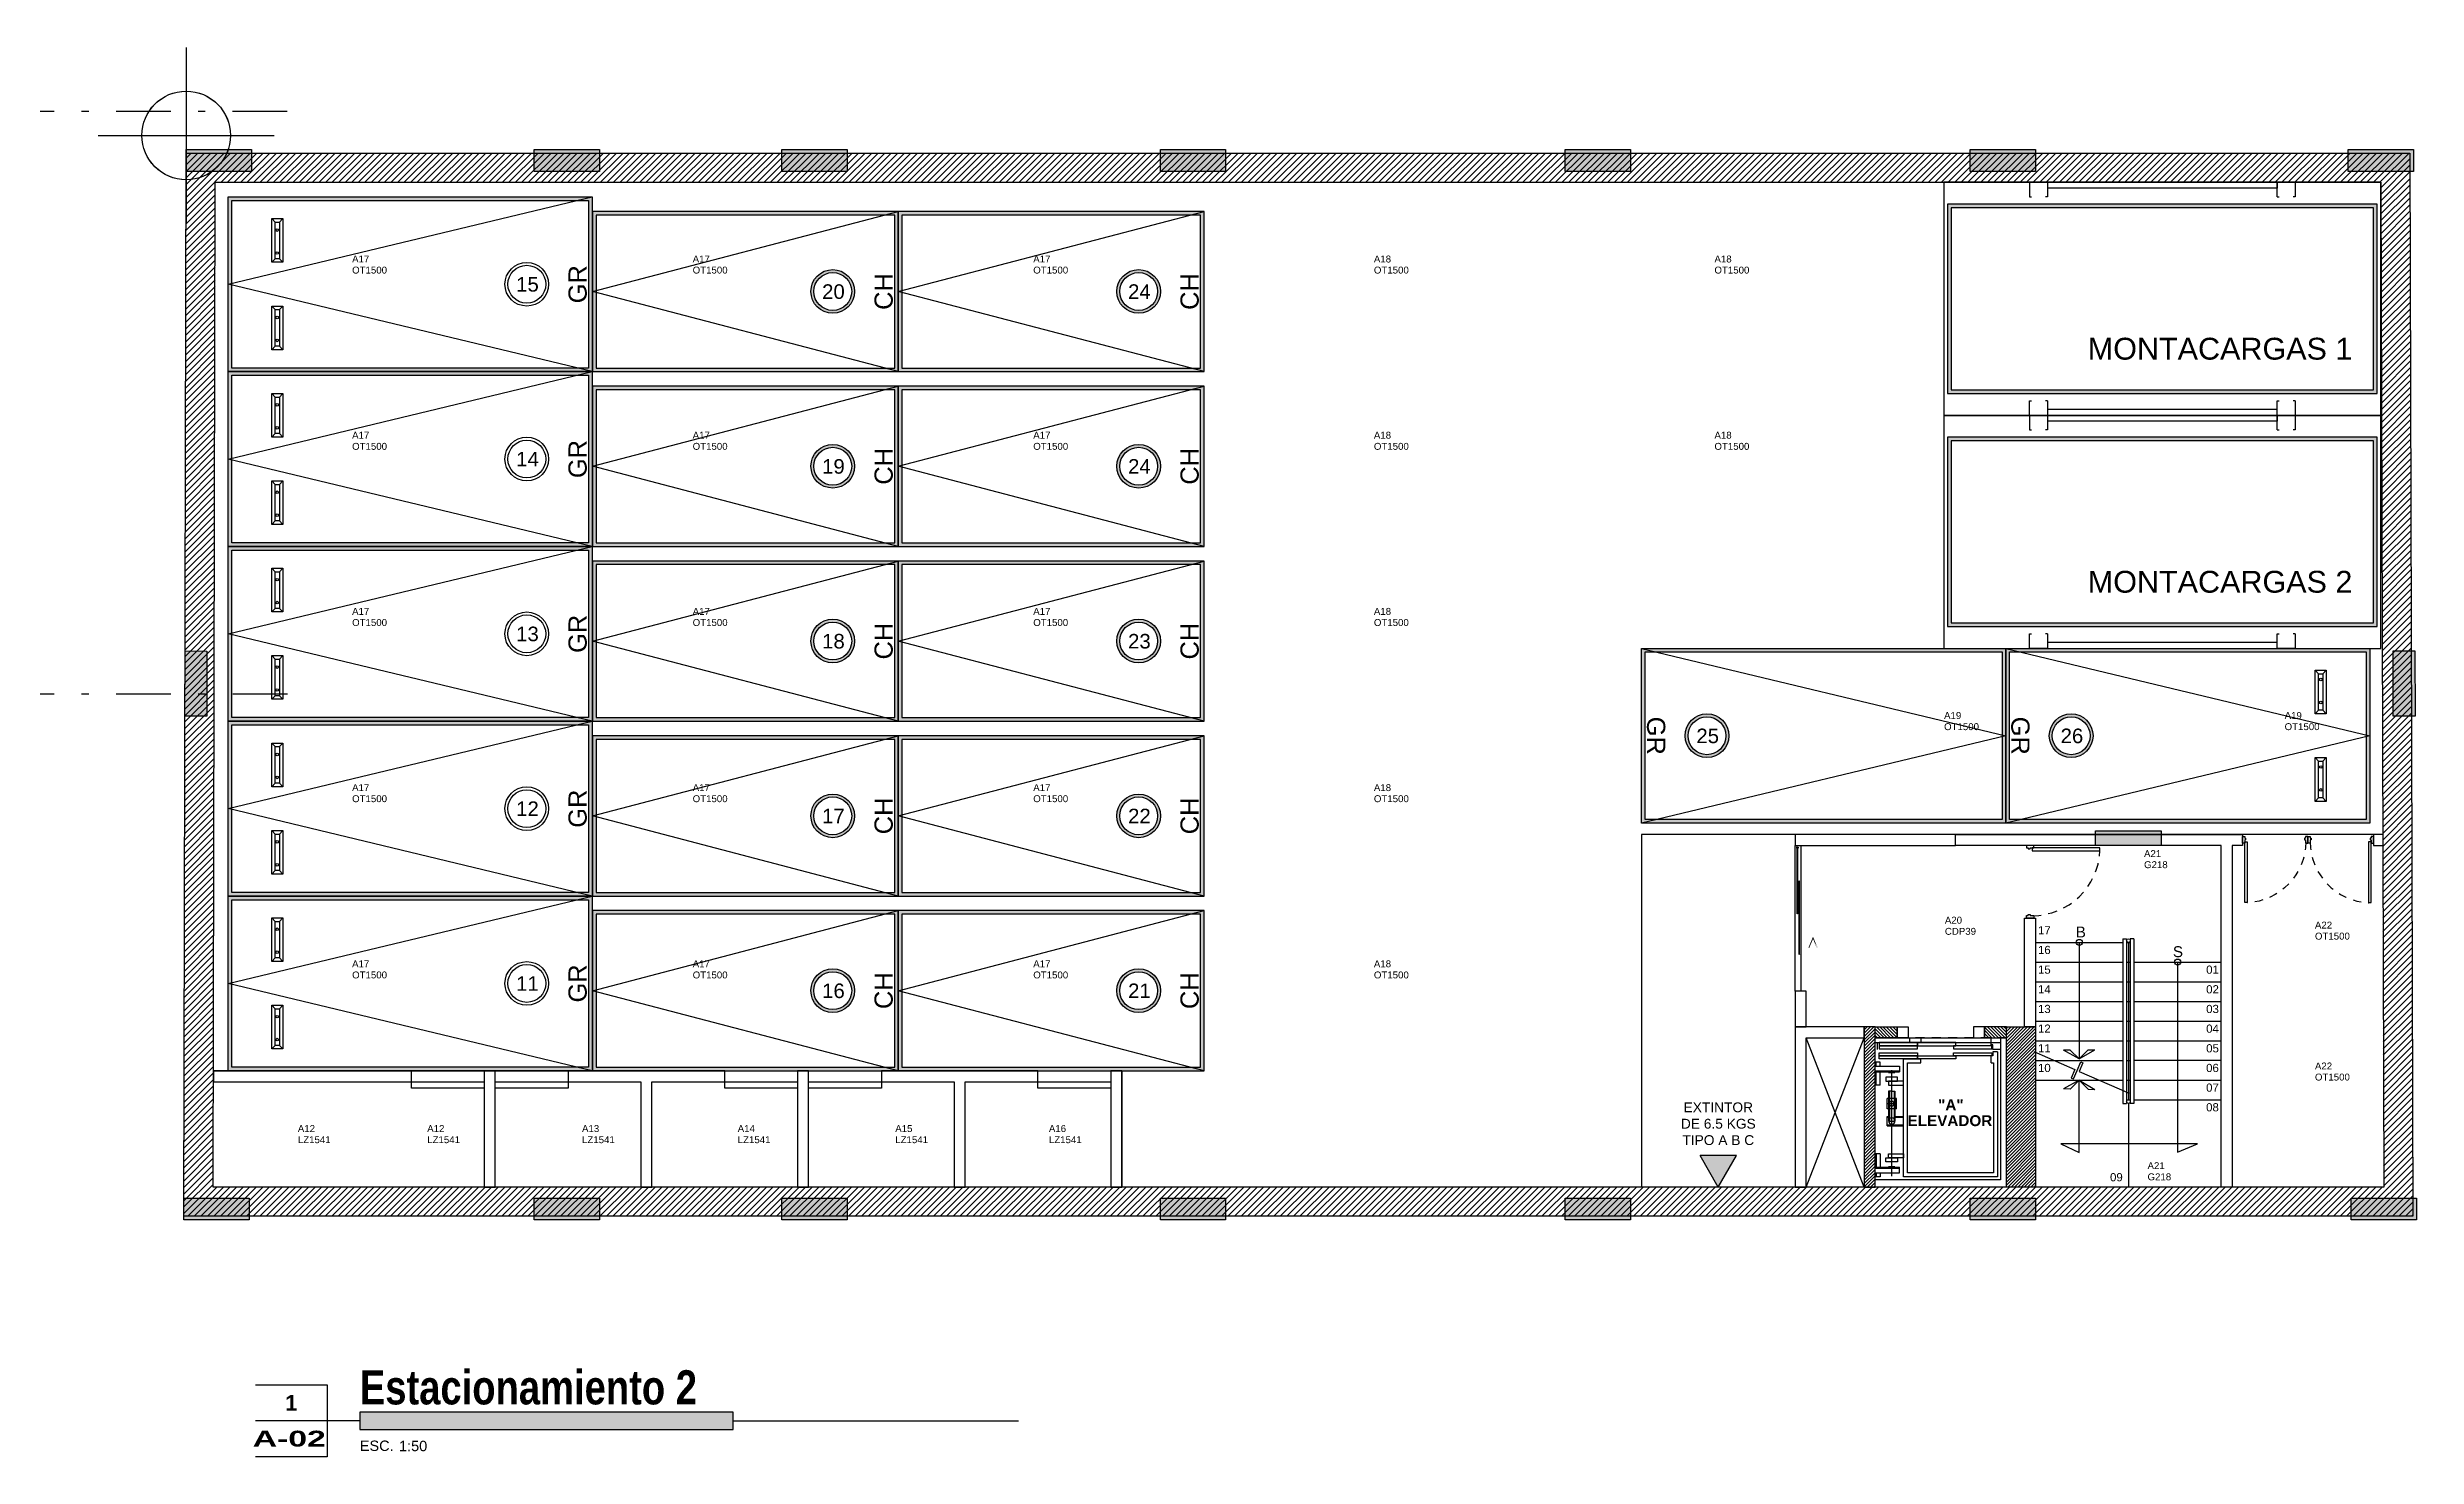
# Model space of a CAD drawing. Header units: millimetres. Extents: x -101 to 3415, y -52 to 1366.
# Drawn here: x 84.44 to 116.96, y 30.48 to 49.83 of the extents above; entities that cross this region are included whole.
import ezdxf
from ezdxf.enums import TextEntityAlignment as Align

# ---------------------------------------------------------------- set-up
doc = ezdxf.new("R2010")
doc.units = ezdxf.units.MM
for name, pattern in [('XR EJES SUPERIORES$0$DASHDOT2', [0.5, 0.25, -0.125, 0, -0.125]), ('XR SOTANO 2$0$XR PLANTA TIPO DE OFICINAS$0$HIDDEN', [0.375, 0.25, -0.125]), ('XR SOTANO 2$0$XR PLANTA TIPO DE OFICINAS$0$HIDDEN2', [0.1875, 0.125, -0.0625])]:
    doc.linetypes.add(name, pattern=pattern)
for name, color, linetype in [('00_ARQ', 8, 'Continuous'), ('Texto_Iluminación', 7, 'Continuous'), ('XR EJES SUPERIORES$0$A-EJES', 8, 'XR EJES SUPERIORES$0$DASHDOT2')]:
    doc.layers.add(name, color=color, linetype=linetype)
doc.styles.add('prot4', font='swisseb.ttf', dxfattribs={"width": 0.56})
doc.styles.add('TÍTULO', font='arial.ttf', dxfattribs={"height": 0.19})
doc.styles.add('XR SOTANO 2$0$ARIEL', font='arial.ttf')
doc.styles.add('XR SOTANO 2$0$DIM', font='arial.ttf')
doc.styles.add('XR SOTANO 2$0$Standard', font='arial.ttf')
doc.styles.add('XR SOTANO 2$0$XR PLANTA TIPO DE OFICINAS$0$estilo1', font='arialbd.ttf')
doc.styles.add('XR SOTANO 2$0$XR PLANTA TIPO DE OFICINAS$0$TEXTO-ALB-100', font='arial.ttf', dxfattribs={"height": 0.15})
pattern_1 = [(315, (270.687047, 51.371213), (-0.02245064, -0.02245064), [])]

# ---------------------------------------------------------------- blocks, each defined once
blk = doc.blocks.new('XR SOTANO 2$0$saddaa')
at = {"linetype": 'ByBlock'}
for p, q in [((8.267, 57.39), (8.267, 54.972)), ((7.058, 56.181), (9.475, 56.181))]:
    blk.add_line(p, q, dxfattribs=at)
blk.add_circle((8.267, 56.181), 0.608, dxfattribs=at)
blk = doc.blocks.new('XR SOTANO 2$0$ASD')
at = {"ltscale": 3}
for p, q in [((-561.175, 489.239), (-561.425, 488.806)), ((-561.175, 489.239), (-560.925, 488.806)), ((-561.425, 488.806), (-560.925, 488.806))]:
    blk.add_line(p, q, dxfattribs=at)
blk = doc.blocks.new('XR SOTANO 2$0$AADDEEE')
at = {"layer": '00_ARQ', "ltscale": 3}
blk.add_hatch(color=256, dxfattribs=at).paths.add_polyline_path([(-558.252, 486.197), (-558.502, 486.63), (-558.752, 486.197)])
at = {"layer": '00_ARQ', "color": 20}
blk.add_blockref('XR SOTANO 2$0$ASD', (2.673, -2.609), dxfattribs=at)
at = {"layer": '00_ARQ', "ltscale": 3, "insert": (-558.502, 485.76), "char_height": 0.135, "width": 1.18378, "attachment_point": 5, "rotation": 180, "style": 'XR SOTANO 2$0$DIM'}
blk.add_mtext('EXTINTOR DE 6.5 KGS\\PTIPO A B C', dxfattribs=at)
blk = doc.blocks.new('XR SOTANO 2$0$NC')
at = {"layer": '00_ARQ'}
h = blk.add_hatch(color=256, dxfattribs=at)
edge = h.paths.add_edge_path()
edge.add_arc((-335.59, 140.726), 0.3, 0, 360)
edge = h.paths.add_edge_path(flags=16)
edge.add_arc((-335.59, 140.726), 0.26, 0, 360)
for radius in [0.3, 0.26]:
    blk.add_circle((-335.59, 140.726), radius, dxfattribs=at)
blk = doc.blocks.new('XR SOTANO 2$0$Tope_Cajon')
for p, q in [((1271.064, 46.957), (1271.015, 47.003)), ((1271.064, 46.898), (1271.015, 46.853)), ((1271.565, 46.957), (1271.615, 47.003)), ((1271.565, 46.898), (1271.615, 46.853))]:
    blk.add_line(p, q)
for points in [[(1271.615, 46.853), (1271.015, 46.853), (1271.015, 47.003), (1271.615, 47.003)], [(1271.565, 46.898), (1271.064, 46.898), (1271.064, 46.957), (1271.565, 46.957)]]:
    blk.add_lwpolyline(points, close=True)
for centre in [(1271.143, 46.928), (1271.458, 46.928)]:
    blk.add_circle(centre, 0.0178)
blk = doc.blocks.new('XR SOTANO 2$0$Cajon_Grande')
at = {"layer": '00_ARQ', "ltscale": 2}
h = blk.add_hatch(color=256, dxfattribs=at)
h.paths.add_polyline_path([(-36.9, 47.459), (-34.5, 47.459), (-34.5, 42.459), (-36.9, 42.459)])
h.paths.add_polyline_path([(-36.85, 47.409), (-34.55, 47.409), (-34.55, 42.509), (-36.85, 42.509)], flags=16)
at = {"layer": '00_ARQ'}
for points in [[(-36.9, 47.459), (-34.5, 47.459), (-34.5, 42.459), (-36.9, 42.459)], [(-36.9, 47.459), (-34.5, 47.459), (-34.5, 42.459), (-36.9, 42.459)], [(-36.85, 47.409), (-34.55, 47.409), (-34.55, 42.509), (-36.85, 42.509)]]:
    blk.add_lwpolyline(points, close=True, dxfattribs=at)
blk.add_lwpolyline([(-36.9, 42.459), (-35.7, 47.459), (-34.5, 42.459)], dxfattribs=at)
for p in [(-1307.614, -0.144), (-1306.414, -0.144)]:
    blk.add_blockref('XR SOTANO 2$0$Tope_Cajon', p, dxfattribs=at)
at = {"layer": '00_ARQ', "rotation": 270}
blk.add_blockref('XR SOTANO 2$0$NC', (-176.426, -292.232), dxfattribs=at)
at = {"layer": '00_ARQ', "insert": (-35.7, 42.659), "char_height": 0.25, "width": 2.3, "attachment_point": 5, "style": 'XR SOTANO 2$0$ARIEL'}
blk.add_mtext('GR', dxfattribs=at)
blk = doc.blocks.new('XR SOTANO 2$0$Cajon_Grande_sin_tope')
at = {"layer": '00_ARQ', "ltscale": 2}
h = blk.add_hatch(color=256, dxfattribs=at)
h.paths.add_polyline_path([(1242.849, 43.772), (1242.849, 46.172), (1247.849, 46.172), (1247.849, 43.772)])
h.paths.add_polyline_path([(1242.899, 43.822), (1242.899, 46.122), (1247.799, 46.122), (1247.799, 43.822)], flags=16)
at = {"layer": '00_ARQ'}
for points in [[(1242.849, 43.772), (1242.849, 46.172), (1247.849, 46.172), (1247.849, 43.772)], [(1242.849, 43.772), (1242.849, 46.172), (1247.849, 46.172), (1247.849, 43.772)], [(1242.899, 43.822), (1242.899, 46.122), (1247.799, 46.122), (1247.799, 43.822)]]:
    blk.add_lwpolyline(points, close=True, dxfattribs=at)
blk.add_lwpolyline([(1247.849, 43.772), (1242.849, 44.972), (1247.849, 46.172)], dxfattribs=at)
blk.add_blockref('XR SOTANO 2$0$NC', (1582.54, -95.754), dxfattribs=at)
at = {"layer": '00_ARQ', "insert": (1247.649, 44.972), "char_height": 0.25, "width": 2.3, "attachment_point": 5, "rotation": 90, "style": 'XR SOTANO 2$0$ARIEL'}
blk.add_mtext('GR', dxfattribs=at)
blk = doc.blocks.new('XR SOTANO 2$0$Cajon_Chico_sin_tope')
at = {"layer": '00_ARQ', "ltscale": 2}
h = blk.add_hatch(color=256, dxfattribs=at)
h.paths.add_polyline_path([(1238.55, 49.612), (1238.55, 51.712), (1234.45, 51.712), (1234.45, 49.612)], flags=16)
h.paths.add_polyline_path([(1238.6, 49.562), (1238.6, 51.762), (1234.4, 51.762), (1234.4, 49.562)])
at = {"layer": '00_ARQ'}
for points in [[(1238.6, 49.562), (1238.6, 51.762), (1234.4, 51.762), (1234.4, 49.562)], [(1238.6, 49.562), (1238.6, 51.762), (1234.4, 51.762), (1234.4, 49.562)], [(1238.55, 49.612), (1238.55, 51.712), (1234.45, 51.712), (1234.45, 49.612)]]:
    blk.add_lwpolyline(points, close=True, dxfattribs=at)
blk.add_lwpolyline([(1238.6, 49.562), (1234.4, 50.662), (1238.6, 51.762)], dxfattribs=at)
at = {"layer": '00_ARQ', "rotation": 90}
blk.add_blockref('XR SOTANO 2$0$NC', (1378.426, 386.253), dxfattribs=at)
at = {"layer": '00_ARQ', "insert": (1238.4, 50.662), "char_height": 0.25, "width": 2.1, "attachment_point": 5, "rotation": 90, "style": 'XR SOTANO 2$0$ARIEL'}
blk.add_mtext('CH', dxfattribs=at)
blk = doc.blocks.new('XR SOTANO 2$0$A$C67844AE1')
at = {"layer": '00_ARQ'}
h = blk.add_hatch(color=256, dxfattribs=at)
h.paths.add_polyline_path([(0.1, 0.35), (5.9, 0.35), (5.9, 2.85), (0.1, 2.85)], flags=16)
h.paths.add_polyline_path([(0.05, 0.3), (5.95, 0.3), (5.95, 2.9), (0.05, 2.9)])
for p, q in [((1.175, 3.2), (1.425, 3.2)), ((1.175, 3.2), (1.175, 3)), ((1.175, 3), (1.205, 3)), ((1.425, 3), (1.395, 3)), ((1.425, 3.2), (1.425, 3)), ((1.425, 3.2), (4.575, 3.2)), ((4.575, 3.12), (1.425, 3.12)), ((4.575, 3), (4.575, 3.2)), ((4.575, 3.2), (4.825, 3.2)), ((4.575, 3.2), (4.575, 3.12)), ((4.575, 3), (4.605, 3)), ((4.825, 3), (4.795, 3)), ((4.825, 3.2), (4.825, 3)), ((1.175, 0), (1.175, 0.2)), ((1.175, 0.2), (1.205, 0.2)), ((1.425, 0), (1.175, 0)), ((1.425, 0.2), (1.395, 0.2)), ((1.425, 0.2), (1.425, 0)), ((4.575, 0.08), (1.425, 0.08)), ((1.425, 0), (4.575, 0)), ((4.575, 0), (4.575, 0.2)), ((4.575, 0.2), (4.605, 0.2)), ((4.575, 0), (4.575, 0.08)), ((4.825, 0), (4.575, 0)), ((4.825, 0.2), (4.795, 0.2)), ((4.825, 0.2), (4.825, 0))]:
    blk.add_line(p, q, dxfattribs=at)
for points in [[(0, 3.2), (0, 0), (6, 0), (6, 3.2)], [(0.05, 0.3), (5.95, 0.3), (5.95, 2.9), (0.05, 2.9)], [(0.1, 0.35), (5.9, 0.35), (5.9, 2.85), (0.1, 2.85)]]:
    blk.add_lwpolyline(points, close=True, dxfattribs=at)
blk = doc.blocks.new('XR SOTANO 2$0$XR PLANTA TIPO DE OFICINAS$0$Puerta1.00')
at = {"linetype": 'Continuous'}
for points in [[(405.365, 465.953), (405.365, 466.883), (405.325, 466.883), (405.325, 465.953)], [(405.325, 465.876), (405.325, 465.901), (405.34, 465.901), (405.34, 465.926), (405.325, 465.926), (405.325, 465.976), (405.29, 465.976), (405.29, 465.876)], [(406.255, 465.876), (406.255, 465.901), (406.24, 465.901), (406.24, 465.926), (406.255, 465.926), (406.255, 465.976), (406.29, 465.976), (406.29, 465.876)]]:
    blk.add_lwpolyline(points, close=True, dxfattribs=at)
at = {"linetype": 'XR SOTANO 2$0$XR PLANTA TIPO DE OFICINAS$0$HIDDEN2'}
blk.add_arc((405.324, 465.953), 0.932, 0.0383, 87.4436, dxfattribs=at)
blk = doc.blocks.new('XR SOTANO 2$0$XR PLANTA TIPO DE OFICINAS$0$Ascensore-150x170')
for p, q in [((5.481, -0.152), (5.566, -0.152)), ((5.612, -0.133), (5.566, -0.133)), ((5.566, -0.133), (5.566, -0.152)), ((5.612, -0.077), (5.612, -0.133)), ((5.481, -0.996), (5.528, -0.996)), ((4.127, -1.342), (5.394, -1.342)), ((4.166, -1.54), (4.166, -1.249)), ((4.166, -1.249), (4.231, -1.249)), ((4.222, -1.54), (4.222, -1.249)), ((4.231, -1.54), (4.231, -1.249)), ((4.241, -1.38), (4.241, -1.305)), ((4.729, -1.399), (4.729, -1.202)), ((4.729, -1.399), (4.841, -1.399)), ((4.738, -1.399), (4.738, -1.202)), ((5.141, -1.305), (4.785, -1.305)), ((4.785, -1.38), (4.785, -1.305)), ((5.141, -1.314), (4.785, -1.314)), ((5.141, -1.37), (4.785, -1.37)), ((5.141, -1.38), (4.785, -1.38)), ((4.832, -1.305), (4.832, -1.202)), ((4.832, -1.399), (4.832, -1.38)), ((4.841, -1.305), (4.841, -1.202)), ((4.841, -1.399), (4.841, -1.38)), ((4.932, -1.286), (5.054, -1.286)), ((4.932, -1.286), (4.932, -1.399)), ((4.932, -1.399), (5.054, -1.399)), ((4.993, -1.286), (4.993, -1.399)), ((5.054, -1.286), (5.054, -1.399)), ((5.141, -1.342), (5.141, -1.305)), ((5.141, -1.342), (5.141, -1.38)), ((5.366, -1.38), (5.366, -1.305)), ((5.376, -1.54), (5.376, -1.249)), ((5.441, -1.249), (5.376, -1.249)), ((5.385, -1.54), (5.385, -1.249)), ((5.441, -1.54), (5.441, -1.249)), ((4.119, -1.483), (4.119, -1.54)), ((4.166, -1.483), (4.119, -1.483)), ((4.166, -1.53), (4.119, -1.53)), ((4.391, -1.483), (4.231, -1.483)), ((4.391, -1.53), (4.231, -1.53)), ((4.391, -1.483), (4.391, -1.54)), ((5.216, -1.483), (5.216, -1.54)), ((5.216, -1.483), (5.376, -1.483)), ((5.216, -1.53), (5.376, -1.53)), ((5.441, -1.483), (5.488, -1.483)), ((5.441, -1.53), (5.488, -1.53)), ((5.488, -1.483), (5.488, -1.54)), ((5.641, -1.512), (5.725, -1.512))]:
    blk.add_line(p, q)
for points in [[(4.081, -0.04), (4.081, -1.54), (5.725, -1.54), (5.725, -0.04)], [(5.566, -0.143), (5.566, -0.602), (5.603, -0.602), (5.603, -0.143)], [(5.687, -0.143), (5.687, -0.602), (5.65, -0.602), (5.65, -0.143)], [(5.528, -0.574), (5.528, -1.033), (5.566, -1.033), (5.566, -0.574)], [(5.725, -0.574), (5.725, -1.033), (5.687, -1.033), (5.687, -0.574)], [(5.528, -1.033), (5.528, -1.493), (5.566, -1.493), (5.566, -1.033)], [(5.566, -1.033), (5.566, -1.493), (5.603, -1.493), (5.603, -1.033)], [(5.687, -1.033), (5.687, -1.493), (5.65, -1.493), (5.65, -1.033)], [(5.725, -1.033), (5.725, -1.493), (5.687, -1.493), (5.687, -1.033)], [(5.725, -0.996), (5.725, -1.127), (5.781, -1.127), (5.781, -0.996)], [(4.297, -1.272), (4.297, -1.413), (4.344, -1.413), (4.344, -1.272)], [(4.344, -1.202), (4.344, -1.38), (4.391, -1.38), (4.391, -1.202)], [(5.263, -1.202), (5.263, -1.38), (5.216, -1.38), (5.216, -1.202)], [(5.31, -1.272), (5.31, -1.413), (5.263, -1.413), (5.263, -1.272)]]:
    blk.add_lwpolyline(points, close=True)
for points in [[(5.612, -0.077), (5.528, -0.077), (4.119, -0.077), (4.119, -1.202), (5.528, -1.202), (5.528, -0.996)], [(5.481, -0.152), (5.481, -0.124), (4.166, -0.124), (4.166, -1.155), (5.481, -1.155), (5.481, -0.996)], [(5.641, -0.133), (5.697, -0.133), (5.697, -0.152), (5.781, -0.152), (5.781, -0.04), (5.641, -0.04), (5.641, -0.133)]]:
    blk.add_lwpolyline(points)
for centre, radius in [((4.785, -1.342), 0.0375), ((4.993, -1.342), 0.0281)]:
    blk.add_circle(centre, radius)
blk = doc.blocks.new('XR SOTANO 2$0$A$C15B57C5E')
for points in [[(2.569, -0.025), (2.569, -0.019), (2.558, -0.019), (2.562, -0.025), (2.568, -0.025)], [(2.569, -0.031), (2.569, -0.038), (2.558, -0.038), (2.562, -0.032), (2.568, -0.032)]]:
    blk.add_hatch(color=256).paths.add_polyline_path(points)
for p, q in [((1.102, -0.052), (2.106, -0.052)), ((1.102, -0.054), (2.106, -0.054)), ((1.102, -0.056), (2.106, -0.056)), ((1.102, -0.057), (2.106, -0.057)), ((1.102, -0.059), (2.106, -0.059)), ((2.114, -0.027, 0), (1.655, -0.027, 0)), ((2.114, -0.028, 0), (1.655, -0.028, 0)), ((2.114, -0.029, 0), (1.655, -0.029, 0)), ((2.114, -0.03, 0), (1.655, -0.03, 0)), ((2.114, -0.031, 0), (1.655, -0.032, 0)), ((2.114, -0.029, 0), (2.132, -0.029, 0)), ((2.119, -0.027, 0), (2.569, -0.026, 0)), ((2.119, -0.028, 0), (2.569, -0.028, 0)), ((2.119, -0.029, 0), (2.569, -0.029, 0)), ((2.119, -0.03, 0), (2.569, -0.03, 0)), ((2.119, -0.031, 0), (2.569, -0.031, 0))]:
    blk.add_line(p, q)
for points in [[(0.596, -0.077), (0.596, 0), (2.596, 0), (2.596, -0.077), (0.596, -0.077)], [(2.569, -0.025), (2.569, -0.019), (2.558, -0.019), (2.562, -0.025), (2.568, -0.025), (2.569, -0.025)], [(2.569, -0.031), (2.569, -0.038), (2.558, -0.038), (2.562, -0.032), (2.568, -0.032), (2.569, -0.031)]]:
    blk.add_lwpolyline(points)
at = {"linetype": 'Continuous'}
for points, const_width in [([(1.32, -0.244), (0.99, -0.244)], 0.000187), ([(1.188, -0.302), (1.327, -0.244), (1.188, -0.186), (1.188, -0.186), (1.324, -0.244), (1.324, -0.244), (1.188, -0.302), (1.188, -0.302)], 0.0112)]:
    blk.add_lwpolyline(points, dxfattribs=dict(at, const_width=const_width))
at = {"const_width": 0.000375}
for points in [[(1.102, -0.049), (2.106, -0.049), (2.106, -0.043), (1.102, -0.043)], [(1.102, -0.077), (2.106, -0.077), (2.106, -0.062), (1.102, -0.062)], [(1.102, -0.062), (2.106, -0.062), (2.106, -0.068), (1.102, -0.068)], [(1.655, -0.007), (2.553, -0.007), (2.553, -0.022), (1.655, -0.022)], [(1.655, -0.022), (2.553, -0.022), (2.553, -0.016), (1.655, -0.016)], [(1.655, -0.035), (2.553, -0.035), (2.553, -0.041), (1.655, -0.041)]]:
    blk.add_lwpolyline(points, close=True, dxfattribs=at)
for points in [[(2.105, -0.06), (2.106, -0.06), (2.106, -0.052), (2.105, -0.051), (1.102, -0.051), (1.102, -0.052), (1.102, -0.06), (1.102, -0.06)], [(1.656, -0.033), (1.655, -0.032), (1.655, -0.026), (1.656, -0.026), (2.114, -0.025), (2.114, -0.026), (2.114, -0.032), (2.114, -0.033)], [(2.568, -0.025), (2.569, -0.026), (2.569, -0.032), (2.568, -0.032), (2.119, -0.033), (2.119, -0.032), (2.119, -0.026), (2.119, -0.025)]]:
    blk.add_lwpolyline(points, close=True)
blk.add_lwpolyline([(2.558, -0.015), (2.558, -0.019), (2.593, -0.019), (2.593, -0.038), (2.558, -0.038), (2.558, -0.042), (2.596, -0.042), (2.596, -0.015), (2.558, -0.015), (2.558, -0.019)], dxfattribs=at)
blk = doc.blocks.new('XR SOTANO 2$0$EEEE')
at = {"layer": '00_ARQ', "ltscale": 2}
h = blk.add_hatch(dxfattribs=at)
h.set_pattern_fill('LINE', color=8, scale=0.01, angle=45, style=0)
h.set_pattern_definition(pattern_1)
h.paths.add_polyline_path([(293.872, 65.811), (293.872, 63.611), (293.722, 63.611), (293.722, 65.811)])
h = blk.add_hatch(dxfattribs=at)
h.set_pattern_fill('LINE', color=8, scale=0.01, angle=45, style=0)
h.set_pattern_definition(pattern_1)
h.paths.add_polyline_path([(295.674, 65.811), (295.674, 63.611), (296.074, 63.611), (296.074, 65.811)])
h = blk.add_hatch(dxfattribs=at)
h.set_pattern_fill('LINE', color=8, scale=0.01, angle=45, style=0)
h.paths.add_polyline_path([(294.173, 63.761), (293.872, 63.761), (293.872, 63.611), (294.173, 63.611)])
h = blk.add_hatch(dxfattribs=at)
h.set_pattern_fill('LINE', color=8, scale=0.01, angle=45, style=0)
h.paths.add_polyline_path([(295.373, 63.761), (295.674, 63.761), (295.674, 63.611), (295.373, 63.611)])
at = {"layer": '00_ARQ', "ltscale": 0.8}
for p, q in [((293.722, 65.811), (292.925, 63.761)), ((292.925, 65.811), (293.722, 63.761))]:
    blk.add_line(p, q, dxfattribs=at)
at = {"layer": '00_ARQ', "linetype": 'XR SOTANO 2$0$XR PLANTA TIPO DE OFICINAS$0$HIDDEN', "ltscale": 0.5}
blk.add_line((295.674, 63.761), (293.872, 63.761), dxfattribs=at)
at = {"layer": '00_ARQ', "ltscale": 2}
blk.add_line((293.872, 63.761), (295.674, 63.761), dxfattribs=at)
for points in [[(292.925, 65.811), (292.925, 63.761), (293.722, 63.761), (293.722, 63.611), (292.775, 63.611), (292.775, 63.611), (292.775, 63.611), (292.775, 65.811)], [(293.872, 65.811), (293.872, 63.611), (293.722, 63.611), (293.722, 65.811)], [(295.674, 65.811), (295.674, 63.611), (296.074, 63.611), (296.074, 65.811)], [(294.173, 63.761), (293.872, 63.761), (293.872, 63.611), (294.173, 63.611)], [(294.173, 63.611), (294.323, 63.611), (294.323, 63.761), (294.173, 63.761)], [(295.373, 63.611), (295.223, 63.611), (295.223, 63.761), (295.373, 63.761)], [(295.373, 63.761), (295.674, 63.761), (295.674, 63.611), (295.373, 63.611)]]:
    blk.add_lwpolyline(points, close=True, dxfattribs=at)
at = {"layer": '00_ARQ'}
for points in [[(292.925, 63.611), (292.925, 63.611), (292.925, 63.119), (292.775, 63.119), (292.775, 63.611), (292.925, 63.611)], [(292.775, 61.119), (292.775, 61.119), (294.974, 61.119), (294.974, 60.969), (292.775, 60.969), (292.775, 61.119)]]:
    blk.add_lwpolyline(points, close=True, dxfattribs=at)
at = {"layer": '00_ARQ', "ltscale": 3, "xscale": 1.147058759205947, "yscale": 1.147058759205947, "zscale": 1.147058759205947, "rotation": 270}
blk.add_blockref('XR SOTANO 2$0$XR PLANTA TIPO DE OFICINAS$0$Ascensore-150x170', (295.64, 70.393), dxfattribs=at)
at = {"layer": '00_ARQ', "xscale": -1, "rotation": 90.00070697049469}
blk.add_blockref('XR SOTANO 2$0$A$C15B57C5E', (292.775, 63.715), dxfattribs=at)
at = {"layer": '00_ARQ', "color": 4, "xscale": -1, "rotation": 270}
blk.add_blockref('XR SOTANO 2$0$XR PLANTA TIPO DE OFICINAS$0$Puerta1.00', (-169.927, -344.171), dxfattribs=at)
blk = doc.blocks.new('XR SOTANO 2$0$esca2')
at = {"layer": '00_ARQ', "linetype": 'Continuous'}
for p, q in [((691.434, 54.996), (691.434, 52.736)), ((691.434, 54.996), (691.484, 54.996)), ((691.484, 54.996), (691.484, 52.736)), ((691.534, 54.996), (691.534, 52.736)), ((691.584, 54.996), (691.534, 54.996)), ((691.584, 54.996), (691.584, 52.736)), ((691.434, 52.736), (691.484, 52.736)), ((691.584, 52.736), (691.534, 52.736))]:
    blk.add_line(p, q, dxfattribs=at)
at = {"layer": '00_ARQ'}
for p, q in [((690.234, 54.946), (691.434, 54.946)), ((690.234, 54.676), (691.434, 54.676)), ((690.834, 54.946), (690.834, 53.347)), ((691.484, 54.946), (691.534, 54.946)), ((691.484, 54.676), (691.534, 54.676)), ((691.509, 54.946), (691.509, 52.786)), ((691.584, 54.676), (692.784, 54.676)), ((690.234, 54.406), (691.434, 54.406)), ((691.484, 54.406), (691.534, 54.406)), ((691.584, 54.406), (692.784, 54.406)), ((690.234, 54.136), (691.434, 54.136)), ((691.484, 54.136), (691.534, 54.136)), ((691.584, 54.136), (692.784, 54.136)), ((690.234, 53.866), (691.434, 53.866)), ((691.484, 53.866), (691.534, 53.866)), ((691.584, 53.866), (692.783, 53.866)), ((690.234, 53.596), (691.434, 53.596)), ((690.708, 53.469), (690.616, 53.468)), ((690.834, 53.346), (690.616, 53.468)), ((690.834, 53.346), (690.708, 53.469)), ((690.834, 53.346), (691.048, 53.473)), ((690.834, 53.346), (690.957, 53.472)), ((690.957, 53.472), (691.048, 53.473)), ((691.484, 53.596), (691.534, 53.596)), ((691.584, 53.596), (692.783, 53.596)), ((690.234, 53.326), (691.434, 53.326)), ((690.234, 53.056), (691.434, 53.056)), ((690.834, 53.056), (690.616, 52.934)), ((690.834, 53.056), (690.708, 52.933)), ((690.834, 53.056), (690.957, 52.93)), ((690.834, 53.056), (691.048, 52.929)), ((691.484, 53.326), (691.534, 53.326)), ((691.484, 53.056), (691.534, 53.056)), ((692.783, 53.326), (691.584, 53.326)), ((691.584, 53.056), (692.783, 53.056)), ((690.708, 52.933), (690.616, 52.934)), ((690.957, 52.93), (691.048, 52.929)), ((691.484, 52.786), (691.534, 52.786)), ((691.484, 52.786), (691.534, 52.786)), ((691.509, 52.736), (691.509, 51.586)), ((691.584, 52.786), (692.783, 52.786)), ((692.784, 51.586), (690.234, 51.586))]:
    blk.add_line(p, q, dxfattribs=at)
at = {"layer": '00_ARQ', "ltscale": 2}
for points in [[(692.784, 51.586), (692.784, 56.278), (689.134, 56.278), (689.134, 56.428), (693.073, 56.428), (693.073, 56.278), (692.934, 56.278), (692.934, 51.586)], [(690.234, 53.786), (690.084, 53.786), (690.084, 55.278), (690.234, 55.278)]]:
    blk.add_lwpolyline(points, close=True, dxfattribs=at)
blk.add_lwpolyline([(694.999, 56.428), (694.873, 56.428), (694.873, 56.278), (695, 56.278)], dxfattribs=at)
at = {"layer": '00_ARQ'}
for points in [[(692.184, 54.676), (692.184, 52.065), (692.459, 52.18), (690.58, 52.18), (690.834, 52.064), (690.834, 53.056)], [(690.211, 53.447), (690.775, 53.201), (690.724, 53.084), (690.753, 53.071), (690.804, 53.188), (690.855, 53.305), (690.884, 53.293), (690.833, 53.175), (691.518, 52.876)]]:
    blk.add_lwpolyline(points, dxfattribs=at)
for centre in [(690.834, 54.946), (692.184, 54.676)]:
    blk.add_circle(centre, 0.0423, dxfattribs=at)
at = {"layer": '00_ARQ', "linetype": 'Continuous'}
for centre in [(691.509, 54.971), (691.509, 52.761)]:
    blk.add_circle(centre, 0.025, dxfattribs=at)
at = {"layer": '00_ARQ', "color": 4, "yscale": 0.8999999999985449, "zscale": 0.8999999999985449, "rotation": 180}
for p, xscale in [((328.312, 475.687), -0.8999999999985449), ((1059.635, 475.687), 0.8999999999985449)]:
    blk.add_blockref('XR SOTANO 2$0$XR PLANTA TIPO DE OFICINAS$0$Puerta1.00', p, dxfattribs=dict(at, xscale=xscale))
at = {"layer": '00_ARQ', "char_height": 0.1125, "attachment_point": 1, "style": 'XR SOTANO 2$0$Standard'}
for s, insert in [('17', (690.267, 55.169)), ('16', (690.267, 54.899)), ('15', (690.267, 54.629)), ('14', (690.267, 54.359)), ('01', (692.576, 54.629)), ('02', (692.576, 54.359)), ('13', (690.267, 54.089)), ('03', (692.576, 54.089)), ('12', (690.267, 53.819)), ('04', (692.576, 53.819)), ('11', (690.267, 53.549)), ('05', (692.576, 53.549)), ('10', (690.267, 53.279)), ('06', (692.575, 53.279)), ('07', (692.575, 53.009)), ('08', (692.575, 52.739)), ('09', (691.256, 51.779))]:
    blk.add_mtext_dynamic_manual_height_columns(s, width=0.21412, gutter_width=12.5, heights=[0], dxfattribs=dict(at, insert=insert))
at = {"layer": '00_ARQ', "char_height": 0.15, "width": 0.58833, "attachment_point": 7, "rotation": 0.0007, "style": 'XR SOTANO 2$0$XR PLANTA TIPO DE OFICINAS$0$TEXTO-ALB-100'}
for s, insert in [('B', (690.785, 55.014)), ('S', (692.119, 54.742))]:
    blk.add_mtext(s, dxfattribs=dict(at, insert=insert))
blk = doc.blocks.new('TÍTULO PLANO')
blk.add_hatch(color=256).paths.add_polyline_path([(1.912, -0.158), (8.747, -0.158), (8.747, 0.158), (1.912, 0.158)])
for p, q in [((1.912, 0), (0, 0)), ((8.747, 0), (13.969, 0))]:
    blk.add_line(p, q)
blk.add_lwpolyline([(0, 0.658), (1.315, 0.658), (1.315, -0.658), (0, -0.658)])
blk.add_lwpolyline([(1.912, -0.158), (8.747, -0.158), (8.747, 0.158), (1.912, 0.158)], close=True)
at = {"style": 'TÍTULO'}
blk.add_text('ESC.', height=0.19, dxfattribs=at).set_placement((1.912, -0.553))
at = {"style": 'prot4'}
blk.add_attdef('NUMERO', text='', height=0.289, dxfattribs=at).set_placement((0.658, 0.326), align=Align.MIDDLE_CENTER)
at = {"style": 'prot4', "width": 0.8}
blk.add_attdef('NOMBRE', (1.912, 0.299), '', height=0.45, dxfattribs=at)
at = {"style": 'prot4', "width": 1.227796}
blk.add_attdef('CLAVE', text='', height=0.289, dxfattribs=at).set_placement((-0.048, -0.472), (1.289, -0.472), align=Align.FIT)
at = {"style": 'TÍTULO'}
blk.add_attdef('ESCALA', (2.63, -0.558), '', height=0.19, dxfattribs=at)
blk = doc.blocks.new('XR COLUMNAS$0$saddaa')
at = {"linetype": 'ByBlock'}
for p, q in [((8.267, 57.39), (8.267, 54.972)), ((7.058, 56.181), (9.475, 56.181))]:
    blk.add_line(p, q, dxfattribs=at)
blk.add_circle((8.267, 56.181), 0.608, dxfattribs=at)
blk = doc.blocks.new('XR COLUMNAS')
at = {"layer": '00_ARQ', "linetype": 'ByBlock'}
h = blk.add_hatch(color=256, dxfattribs=at)
h.dxf.hatch_style = 1
h.paths.add_polyline_path([(0.896, -0.493), (0, -0.493), (0, -0.193), (0.896, -0.193)])
h = blk.add_hatch(color=256, dxfattribs=at)
h.dxf.hatch_style = 1
h.paths.add_polyline_path([(5.673, -0.493), (4.777, -0.493), (4.777, -0.193), (5.673, -0.193)])
h = blk.add_hatch(color=256, dxfattribs=at)
h.dxf.hatch_style = 1
h.paths.add_polyline_path([(9.073, -0.493), (8.176, -0.493), (8.176, -0.193), (9.073, -0.193)])
h = blk.add_hatch(color=256, dxfattribs=at)
h.dxf.hatch_style = 1
h.paths.add_polyline_path([(14.269, -0.493), (13.373, -0.493), (13.373, -0.193), (14.269, -0.193)])
h = blk.add_hatch(color=256, dxfattribs=at)
h.dxf.hatch_style = 1
h.paths.add_polyline_path([(19.828, -0.493), (18.931, -0.493), (18.931, -0.193), (19.828, -0.193)])
h = blk.add_hatch(color=256, dxfattribs=at)
h.dxf.hatch_style = 1
h.paths.add_polyline_path([(25.387, -0.493), (24.49, -0.493), (24.49, -0.193), (25.387, -0.193)])
h = blk.add_hatch(color=256, dxfattribs=at)
h.dxf.hatch_style = 1
h.paths.add_polyline_path([(30.575, -0.493), (29.679, -0.493), (29.679, -0.193), (30.575, -0.193)])
h = blk.add_hatch(color=256, dxfattribs=at)
h.dxf.hatch_style = 1
h.paths.add_polyline_path([(-0.016, -7.975), (-0.014, -7.078), (0.286, -7.079), (0.284, -7.975)])
h = blk.add_hatch(color=256, dxfattribs=at)
h.dxf.hatch_style = 1
h.paths.add_polyline_path([(30.298, -7.975), (30.295, -7.078), (30.595, -7.078), (30.598, -7.975)])
h = blk.add_hatch(color=256, dxfattribs=at)
h.dxf.hatch_style = 1
h.paths.add_polyline_path([(26.212, -9.548), (27.112, -9.548), (27.112, -9.748), (26.212, -9.748)])
h = blk.add_hatch(color=256, dxfattribs=at)
h.dxf.hatch_style = 1
h.paths.add_polyline_path([(26.212, -9.548), (27.112, -9.548), (27.112, -9.748), (26.212, -9.748)])
h = blk.add_hatch(color=256, dxfattribs=at)
h.dxf.hatch_style = 1
h.paths.add_polyline_path([(0.866, -14.89), (-0.031, -14.89), (-0.031, -14.59), (0.866, -14.59)])
h = blk.add_hatch(color=256, dxfattribs=at)
h.dxf.hatch_style = 1
h.paths.add_polyline_path([(5.673, -14.89), (4.777, -14.89), (4.777, -14.59), (5.673, -14.59)])
h = blk.add_hatch(color=256, dxfattribs=at)
h.dxf.hatch_style = 1
h.paths.add_polyline_path([(9.073, -14.89), (8.176, -14.89), (8.176, -14.59), (9.073, -14.59)])
h = blk.add_hatch(color=256, dxfattribs=at)
h.dxf.hatch_style = 1
h.paths.add_polyline_path([(14.269, -14.89), (13.373, -14.89), (13.373, -14.59), (14.269, -14.59)])
h = blk.add_hatch(color=256, dxfattribs=at)
h.dxf.hatch_style = 1
h.paths.add_polyline_path([(19.828, -14.89), (18.931, -14.89), (18.931, -14.59), (19.828, -14.59)])
h = blk.add_hatch(color=256, dxfattribs=at)
h.dxf.hatch_style = 1
h.paths.add_polyline_path([(25.387, -14.89), (24.49, -14.89), (24.49, -14.59), (25.387, -14.59)])
h = blk.add_hatch(color=256, dxfattribs=at)
h.dxf.hatch_style = 1
h.paths.add_polyline_path([(30.618, -14.89), (29.721, -14.89), (29.721, -14.59), (30.618, -14.59)])
for points in [[(0.896, -0.493), (0, -0.493), (0, -0.193), (0.896, -0.193)], [(5.673, -0.493), (4.777, -0.493), (4.777, -0.193), (5.673, -0.193)], [(9.073, -0.493), (8.176, -0.493), (8.176, -0.193), (9.073, -0.193)], [(14.269, -0.493), (13.373, -0.493), (13.373, -0.193), (14.269, -0.193)], [(19.828, -0.493), (18.931, -0.493), (18.931, -0.193), (19.828, -0.193)], [(25.387, -0.493), (24.49, -0.493), (24.49, -0.193), (25.387, -0.193)], [(30.575, -0.493), (29.679, -0.493), (29.679, -0.193), (30.575, -0.193)], [(-0.016, -7.975), (-0.014, -7.078), (0.286, -7.079), (0.284, -7.975)], [(26.212, -9.548), (27.112, -9.548), (27.112, -9.748), (26.212, -9.748)], [(0.866, -14.89), (-0.031, -14.89), (-0.031, -14.59), (0.866, -14.59)], [(5.673, -14.89), (4.777, -14.89), (4.777, -14.59), (5.673, -14.59)], [(9.073, -14.89), (8.176, -14.89), (8.176, -14.59), (9.073, -14.59)], [(14.269, -14.89), (13.373, -14.89), (13.373, -14.59), (14.269, -14.59)], [(19.828, -14.89), (18.931, -14.89), (18.931, -14.59), (19.828, -14.59)], [(25.387, -14.89), (24.49, -14.89), (24.49, -14.59), (25.387, -14.59)], [(30.618, -14.89), (29.721, -14.89), (29.721, -14.59), (30.618, -14.59)]]:
    blk.add_lwpolyline(points, close=True, dxfattribs=at)
blk.add_lwpolyline([(30.295, -7.078), (30.595, -7.078), (30.598, -7.975), (30.298, -7.975), (30.295, -7.078)], dxfattribs=at)
at = {"layer": '00_ARQ'}
blk.add_blockref('XR COLUMNAS$0$saddaa', (-8.267, -56.181), dxfattribs=at)

msp = doc.modelspace()

# ---------------------------------------------------------------- hatches: boundary and pattern name
at = {"layer": '00_ARQ'}
h = msp.add_hatch(dxfattribs=at)
h.set_pattern_fill('ANSI31', color=8, scale=0.02)
h.set_pattern_definition([(45, (-658.25772, -74.85782), (-0.0449012806, 0.0449012806), [])])
h.paths.add_polyline_path([(86.313, 33.783), (116.911, 33.783), (116.869, 48.38), (86.343, 48.38)])
h.paths.add_polyline_path([(86.713, 34.183), (116.509, 34.183), (116.47, 47.98), (86.742, 47.98)], flags=16)

# ---------------------------------------------------------------- linework, layer by layer
at = {"layer": '00_ARQ', "elevation": -0.724}
for points in [[(86.313, 33.783), (86.343, 48.38), (116.869, 48.38), (116.911, 33.783), (86.313, 33.783)], [(116.496, 39.026), (106.319, 39.026), (106.319, 34.183)], [(86.717, 35.78), (99.186, 35.78), (99.186, 34.183)]]:
    msp.add_lwpolyline(points, dxfattribs=at)
for points in [[(86.713, 34.183), (86.742, 47.98), (116.47, 47.98), (116.509, 34.183)], [(86.717, 35.63), (89.436, 35.63), (89.436, 35.78), (86.717, 35.78)], [(90.436, 34.183), (90.586, 34.183), (90.586, 35.78), (90.436, 35.78)], [(92.586, 34.183), (92.736, 34.183), (92.736, 35.63), (93.736, 35.63), (93.736, 35.78), (91.586, 35.78), (91.586, 35.63), (92.586, 35.63)], [(94.736, 34.183), (94.886, 34.183), (94.886, 35.78), (94.736, 35.78)], [(96.886, 34.183), (97.036, 34.183), (97.036, 35.63), (98.036, 35.63), (98.036, 35.78), (95.886, 35.78), (95.886, 35.63), (96.886, 35.63)], [(99.036, 34.183), (99.186, 34.183), (99.186, 35.78), (99.036, 35.78)], [(89.436, 35.63), (90.436, 35.63), (90.436, 35.54), (89.436, 35.54)], [(90.586, 35.63), (91.586, 35.63), (91.586, 35.54), (90.586, 35.54)], [(93.736, 35.63), (94.736, 35.63), (94.736, 35.54), (93.736, 35.54)], [(94.886, 35.63), (95.886, 35.63), (95.886, 35.54), (94.886, 35.54)], [(98.036, 35.63), (99.036, 35.63), (99.036, 35.54), (98.036, 35.54)]]:
    msp.add_lwpolyline(points, close=True, dxfattribs=at)
at = {"layer": 'XR EJES SUPERIORES$0$A-EJES', "color": 251, "linetype": 'XR EJES SUPERIORES$0$DASHDOT2', "ltscale": 3}
for p, q in [((87.731, 48.952), (54.419, 48.946)), ((87.733, 40.952), (54.421, 40.946))]:
    msp.add_line(p, q, dxfattribs=at)

# ---------------------------------------------------------------- block references
at = {"layer": '00_ARQ'}
for name, p in [('XR COLUMNAS', (86.343, 48.623, -0.724)), ('XR SOTANO 2$0$saddaa', (78.077, -7.558, -0.724)), ('XR SOTANO 2$0$A$C67844AE1', (110.47, 44.78, -0.724)), ('XR SOTANO 2$0$Cajon_Chico_sin_tope', (-1142.481, -4.182, -0.724)), ('XR SOTANO 2$0$Cajon_Chico_sin_tope', (-1138.281, -4.182, -0.724)), ('XR SOTANO 2$0$Cajon_Chico_sin_tope', (-1142.481, -6.582, -0.724)), ('XR SOTANO 2$0$Cajon_Chico_sin_tope', (-1138.281, -6.582, -0.724)), ('XR SOTANO 2$0$A$C67844AE1', (110.47, 41.58, -0.724)), ('XR SOTANO 2$0$Cajon_Chico_sin_tope', (-1142.481, -8.982, -0.724)), ('XR SOTANO 2$0$Cajon_Chico_sin_tope', (-1138.281, -8.982, -0.724)), ('XR SOTANO 2$0$Cajon_Chico_sin_tope', (-1142.481, -11.382, -0.724)), ('XR SOTANO 2$0$Cajon_Chico_sin_tope', (-1138.281, -11.382, -0.724)), ('XR SOTANO 2$0$esca2', (-578.504, -17.403, -0.724)), ('XR SOTANO 2$0$Cajon_Chico_sin_tope', (-1142.481, -13.782, -0.724)), ('XR SOTANO 2$0$Cajon_Chico_sin_tope', (-1138.281, -13.782, -0.724))]:
    msp.add_blockref(name, p, dxfattribs=at)
for name, p, rotation in [('XR SOTANO 2$0$Cajon_Grande', (134.377, 82.28, -0.724), 90), ('XR SOTANO 2$0$Cajon_Grande', (134.377, 79.88, -0.724), 90), ('XR SOTANO 2$0$Cajon_Grande', (134.377, 77.48, -0.724), 90), ('XR SOTANO 2$0$Cajon_Grande_sin_tope', (1354.169, 85.353, -0.724), 180), ('XR SOTANO 2$0$Cajon_Grande', (68.861, 4.681, -0.724), 270), ('XR SOTANO 2$0$Cajon_Grande', (134.377, 75.08, -0.724), 90), ('XR SOTANO 2$0$Cajon_Grande', (134.377, 72.68, -0.724), 90), ('XR SOTANO 2$0$AADDEEE', (-451.127, 520.813, -0.724), 180)]:
    msp.add_blockref(name, p, dxfattribs=dict(at, rotation=rotation))
at = {"layer": '00_ARQ', "xscale": -1, "rotation": 180}
msp.add_blockref('XR SOTANO 2$0$EEEE', (-184.344, 99.995, -0.724), dxfattribs=at)
at = {"layer": '00_ARQ'}
ref = msp.add_blockref('TÍTULO PLANO', (87.293, 30.976, -0.724), dxfattribs=dict(at, xscale=0.7500000000000001, yscale=0.7500000000000001, zscale=0.7500000000000001))
ref.add_attrib('ESCALA', '1:50', (89.265, 30.558, -0.724), dxfattribs={"layer": '0', "height": 0.1425, "style": 'TÍTULO'})
ref.add_attrib('NOMBRE', 'Estacionamiento 2', (88.727, 31.2, -0.724), dxfattribs={"layer": '0', "height": 0.46875, "style": 'prot4', "width": 0.8})
ref.add_attrib('CLAVE', 'A-02', dxfattribs={"layer": '0', "height": 0.217, "style": 'prot4', "width": 1.227796}).set_placement((87.257, 30.622, -0.724), (88.26, 30.622, -0.724), align=Align.FIT)
ref.add_attrib('NUMERO', '1', dxfattribs={"layer": '0', "height": 0.217, "style": 'prot4'}).set_placement((87.786, 31.221, -0.724), align=Align.MIDDLE_CENTER)

# ---------------------------------------------------------------- texts
at = {"layer": '00_ARQ', "color": 0, "style": 'XR SOTANO 2$0$Standard'}
for s, p in [('MONTACARGAS 1', (112.447, 45.545, -0.724)), ('MONTACARGAS 2', (112.447, 42.345, -0.724))]:
    msp.add_text(s, height=0.3, dxfattribs=at).set_placement(p)
at = {"layer": '00_ARQ', "style": 'XR SOTANO 2$0$XR PLANTA TIPO DE OFICINAS$0$estilo1'}
for s, p in [('ELEVADOR', (110.554, 35.021, -0.724)), ('"A"', (110.567, 35.238, -0.724))]:
    msp.add_text(s, height=0.15, dxfattribs=at).set_placement(p, align=Align.CENTER)
at = {"layer": '00_ARQ', "char_height": 0.2, "attachment_point": 1, "style": 'XR SOTANO 2$0$Standard'}
for s, insert in [('15', (90.873, 46.679, -0.724)), ('20', (95.073, 46.579, -0.724)), ('24', (99.273, 46.579, -0.724)), ('14', (90.873, 44.279, -0.724)), ('19', (95.073, 44.179, -0.724)), ('24', (99.273, 44.179, -0.724)), ('13', (90.873, 41.879, -0.724)), ('18', (95.073, 41.779, -0.724)), ('23', (99.273, 41.779, -0.724)), ('25', (107.074, 40.479, -0.724)), ('26', (112.074, 40.479, -0.724)), ('12', (90.873, 39.479, -0.724)), ('17', (95.073, 39.379, -0.724)), ('22', (99.273, 39.379, -0.724)), ('11', (90.873, 37.079, -0.724)), ('16', (95.073, 36.979, -0.724)), ('21', (99.273, 36.979, -0.724))]:
    msp.add_mtext_dynamic_manual_height_columns(s, width=0.98373, gutter_width=12.5, heights=[0], dxfattribs=dict(at, insert=insert))
at = {"layer": 'Texto_Iluminación', "ltscale": 0.3, "style": 'TÍTULO'}
for s, p in [('A17', (88.621, 46.879, 0.362)), ('A17', (93.296, 46.879, 0.362)), ('A17', (97.971, 46.879, 0.362)), ('A18', (102.647, 46.879, 0.362)), ('A18', (107.322, 46.879, 0.362)), ('OT1500', (88.621, 46.727, 0.362)), ('OT1500', (93.296, 46.727, 0.362)), ('OT1500', (97.971, 46.727, 0.362)), ('OT1500', (102.647, 46.727, 0.362)), ('OT1500', (107.322, 46.727, 0.362)), ('A18', (102.647, 44.46, 0.362)), ('A18', (107.322, 44.46, 0.362)), ('A17', (88.621, 44.46, 0.362)), ('OT1500', (88.621, 44.307, 0.362)), ('A17', (93.296, 44.46, 0.362)), ('OT1500', (93.296, 44.307, 0.362)), ('A17', (97.971, 44.46, 0.362)), ('OT1500', (97.971, 44.307, 0.362)), ('OT1500', (102.647, 44.307, 0.362)), ('OT1500', (107.322, 44.307, 0.362)), ('A17', (88.621, 42.041, 0.362)), ('OT1500', (88.621, 41.888, 0.362)), ('A17', (93.296, 42.041, 0.362)), ('OT1500', (93.296, 41.888, 0.362)), ('A17', (97.971, 42.041, 0.362)), ('OT1500', (97.971, 41.888, 0.362)), ('A18', (102.647, 42.041, 0.362)), ('OT1500', (102.647, 41.888, 0.362)), ('A19', (110.474, 40.611, 0.362)), ('A19', (115.149, 40.611, 0.362)), ('OT1500', (110.474, 40.458, 0.362)), ('OT1500', (115.149, 40.458, 0.362)), ('A17', (88.621, 39.621, 0.362)), ('A17', (93.296, 39.621, 0.362)), ('A17', (97.971, 39.621, 0.362)), ('A18', (102.647, 39.621, 0.362)), ('OT1500', (88.621, 39.469, 0.362)), ('OT1500', (93.296, 39.469, 0.362)), ('OT1500', (97.971, 39.469, 0.362)), ('OT1500', (102.647, 39.469, 0.362)), ('A21', (113.219, 38.715, 0.362)), ('G218', (113.219, 38.563, 0.362)), ('A20', (110.485, 37.801, 0.362)), ('CDP39', (110.485, 37.648, 0.362)), ('A22', (115.565, 37.734, 0.362)), ('OT1500', (115.565, 37.582, 0.362)), ('A17', (88.621, 37.202, 0.362)), ('OT1500', (88.621, 37.049, 0.362)), ('A17', (93.296, 37.202, 0.362)), ('OT1500', (93.296, 37.049, 0.362)), ('A17', (97.971, 37.202, 0.362)), ('OT1500', (97.971, 37.049, 0.362)), ('A18', (102.647, 37.202, 0.362)), ('OT1500', (102.647, 37.049, 0.362)), ('A22', (115.565, 35.799, 0.362)), ('OT1500', (115.565, 35.647, 0.362)), ('A12', (87.876, 34.94, 0.362)), ('LZ1541', (87.876, 34.787, 0.362)), ('A12', (89.652, 34.94, 0.362)), ('LZ1541', (89.652, 34.787, 0.362)), ('A13', (91.777, 34.94, 0.362)), ('LZ1541', (91.777, 34.787, 0.362)), ('A14', (93.914, 34.94, 0.362)), ('LZ1541', (93.914, 34.787, 0.362)), ('A15', (96.077, 34.94, 0.362)), ('LZ1541', (96.077, 34.787, 0.362)), ('A16', (98.186, 34.94, 0.362)), ('LZ1541', (98.186, 34.787, 0.362)), ('A21', (113.267, 34.43, 0.362)), ('G218', (113.267, 34.277, 0.362))]:
    msp.add_text(s, height=0.095, dxfattribs=at).set_placement(p)

doc.saveas('drawing.dxf')
